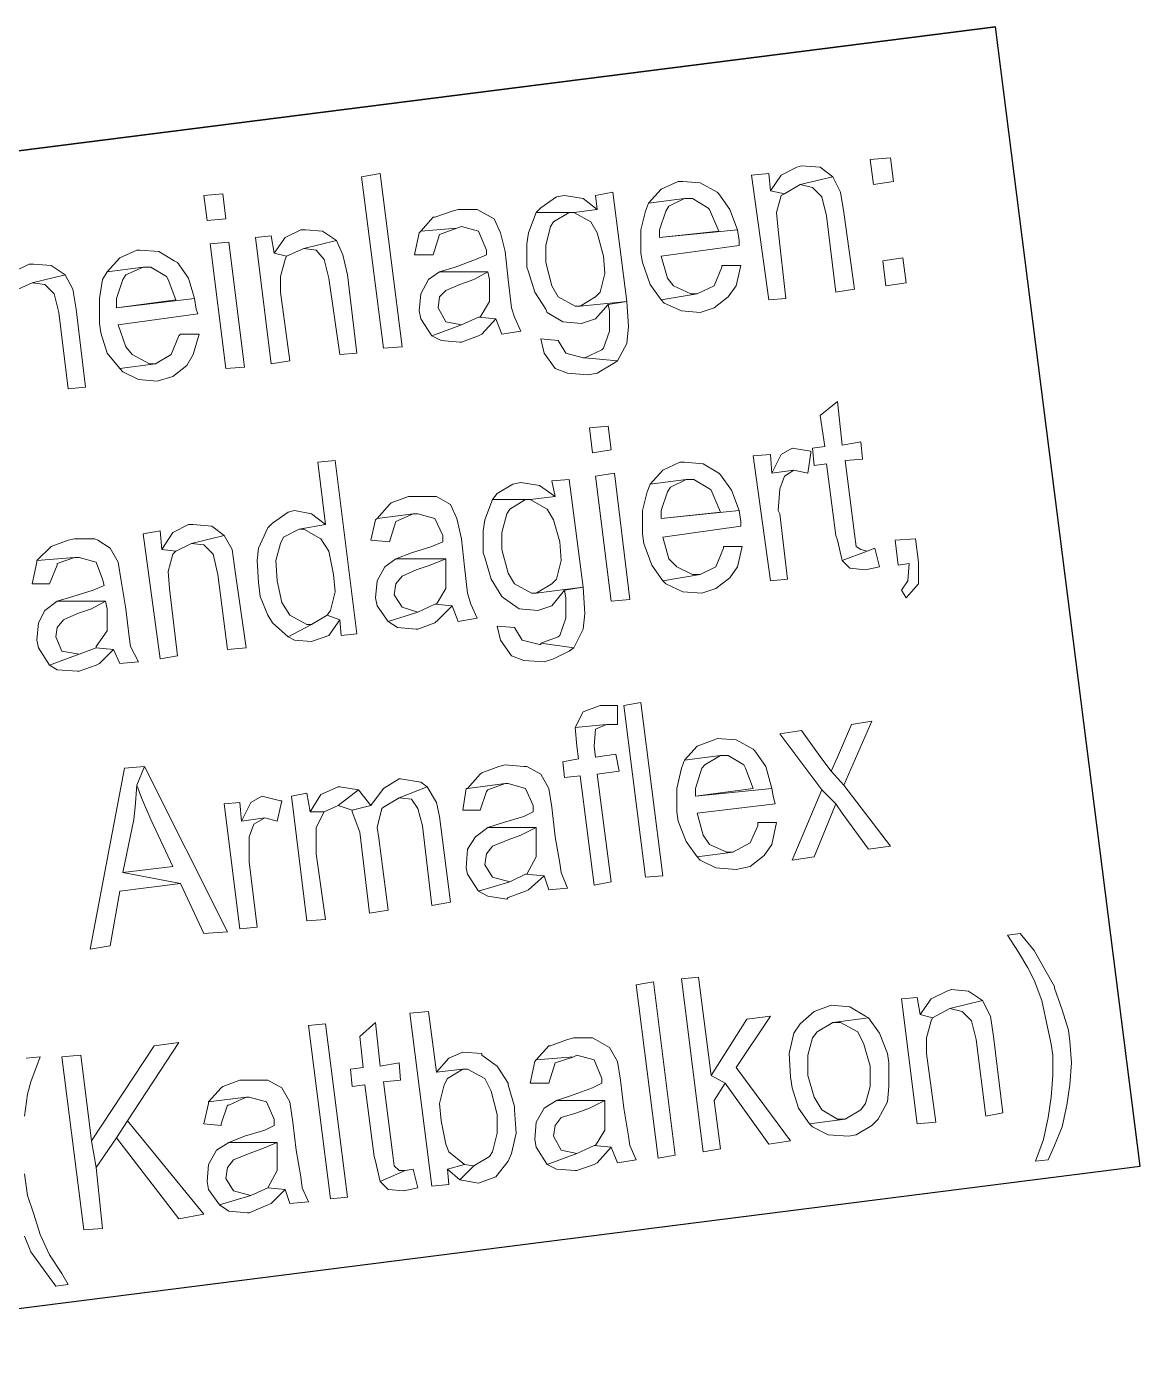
# Model space of a CAD drawing. Header units: metres. Extents: x 2713732.4 to 2713757.2, y 1226081.6 to 1226111.3.
# Drawn here: x 2713741.449 to 2713742.224, y 1226083.61 to 1226084.545 of the extents above; entities that cross this region are included whole.
import ezdxf

# ---------------------------------------------------------------- set-up
doc = ezdxf.new("R2010")
doc.units = ezdxf.units.M
doc.layers.add('einlagen_boden_erstes_og', color=7, linetype='Continuous', true_color=0x000000)

msp = doc.modelspace()

# ---------------------------------------------------------------- linework, layer by layer
at = {"layer": 'einlagen_boden_erstes_og', "color": 1, "linetype": 'Continuous', "lineweight": 25, "true_color": 0xff0000, "extrusion": (0.000477202, 0.001815, 0.999998)}
for p, q in [((2713742.12314, 1226084.54464, -0.14739), (2713741.00956, 1226084.40332, -0.1466)), ((2713741.00956, 1226084.40332, -0.1466), (2713742.12314, 1226084.54464, -0.14739)), ((2713742.22379, 1226083.75152, -0.14599), (2713742.12314, 1226084.54464, -0.14739)), ((2713741.11021, 1226083.6102, -0.14521), (2713742.22379, 1226083.75152, -0.14599))]:
    msp.add_line(p, q, dxfattribs=at)
at = {"layer": 'einlagen_boden_erstes_og', "color": 1, "lineweight": 0}
for points in [[(2713741.98809, 1226084.44794), (2713741.98484, 1226084.44685), (2713741.97397, 1226084.44142), (2713741.96637, 1226084.43056), (2713741.97615, 1226084.42839), (2713741.98701, 1226084.43491), (2713742.00982, 1226084.44034), (2713742.00113, 1226084.44685)], [(2713742.05001, 1226084.45337), (2713742.03589, 1226084.45229), (2713742.03806, 1226084.43491), (2713742.05218, 1226084.43708)], [(2713741.69698, 1226084.32085), (2713741.68178, 1226084.44034), (2713741.69481, 1226084.44251), (2713741.71002, 1226084.32194), (2713741.69698, 1226084.32085)], [(2713741.96528, 1226084.44251), (2713741.95333, 1226084.44142), (2713741.96528, 1226084.35452), (2713741.97723, 1226084.35561), (2713741.9718, 1226084.40341), (2713741.97071, 1226084.41535), (2713741.97397, 1226084.4273), (2713741.97615, 1226084.42839), (2713741.96637, 1226084.43056)], [(2713742.00982, 1226084.44034), (2713741.98701, 1226084.43491), (2713741.9957, 1226084.43273), (2713742.00222, 1226084.42622), (2713742.00547, 1226084.41318), (2713742.01199, 1226084.35996), (2713742.02503, 1226084.36213), (2713742.01742, 1226084.41535), (2713742.01525, 1226084.42948)], [(2713741.85666, 1226084.42948), (2713741.84471, 1226084.4273), (2713741.8458, 1226084.41753), (2713741.8295, 1226084.41535), (2713741.84145, 1226084.40884), (2713741.8458, 1226084.40123), (2713741.85014, 1226084.38494), (2713741.85123, 1226084.37299), (2713741.84797, 1226084.35996), (2713741.84471, 1226084.3567), (2713741.83385, 1226084.35018), (2713741.86644, 1226084.35344)], [(2713741.90554, 1226084.43708), (2713741.90228, 1226084.43708), (2713741.89033, 1226084.43165), (2713741.88164, 1226084.42187), (2713741.90663, 1226084.42513), (2713741.91206, 1226084.42513), (2713741.92292, 1226084.41861), (2713741.92401, 1226084.41753), (2713741.93052, 1226084.40232), (2713741.88925, 1226084.39797), (2713741.94356, 1226084.40341), (2713741.93813, 1226084.41753), (2713741.93052, 1226084.42839), (2713741.92944, 1226084.42948), (2713741.91749, 1226084.43599)], [(2713741.5851, 1226084.42839), (2713741.57207, 1226084.4273), (2713741.57424, 1226084.40992), (2713741.58727, 1226084.41101)], [(2713741.82299, 1226084.4273), (2713741.81756, 1226084.42622), (2713741.80669, 1226084.41861), (2713741.80343, 1226084.41535), (2713741.82625, 1226084.41535), (2713741.8295, 1226084.41535), (2713741.8458, 1226084.41753), (2713741.83602, 1226084.42513)], [(2713741.88164, 1226084.42187), (2713741.87947, 1226084.41644), (2713741.87621, 1226084.40341), (2713741.87621, 1226084.38711), (2713741.8773, 1226084.38059), (2713741.88273, 1226084.36539), (2713741.89033, 1226084.35452), (2713741.91532, 1226084.35887), (2713741.91097, 1226084.35887), (2713741.89902, 1226084.3643), (2713741.89468, 1226084.36973), (2713741.89033, 1226084.38494), (2713741.94464, 1226084.39254), (2713741.94464, 1226084.3958), (2713741.94356, 1226084.40341), (2713741.88925, 1226084.39797), (2713741.88925, 1226084.40341), (2713741.89359, 1226084.41644), (2713741.89576, 1226084.4197), (2713741.90663, 1226084.42513)], [(2713741.74912, 1226084.41753), (2713741.74478, 1226084.41644), (2713741.73283, 1226084.4121), (2713741.73174, 1226084.4121), (2713741.72305, 1226084.40232), (2713741.74804, 1226084.40449), (2713741.7513, 1226084.40558), (2713741.76324, 1226084.40232), (2713741.76867, 1226084.38928), (2713741.76867, 1226084.38603), (2713741.76107, 1226084.38277), (2713741.74695, 1226084.37734), (2713741.73609, 1226084.37408), (2713741.76976, 1226084.37408), (2713741.77085, 1226084.36865), (2713741.77085, 1226084.35344), (2713741.76433, 1226084.34258), (2713741.76324, 1226084.34258), (2713741.77519, 1226084.34149), (2713741.77954, 1226084.33063), (2713741.79257, 1226084.3328), (2713741.78823, 1226084.34258), (2713741.78605, 1226084.34909), (2713741.78388, 1226084.36865), (2713741.78171, 1226084.3882), (2713741.77845, 1226084.40123), (2713741.77411, 1226084.41101), (2713741.76433, 1226084.41644), (2713741.76216, 1226084.41753)], [(2713741.80343, 1226084.41535), (2713741.798, 1226084.40123), (2713741.79692, 1226084.39363), (2713741.79692, 1226084.37734), (2713741.798, 1226084.37408), (2713741.80235, 1226084.35996), (2713741.80995, 1226084.34801), (2713741.81104, 1226084.34584), (2713741.8219, 1226084.33932), (2713741.83494, 1226084.33823), (2713741.84471, 1226084.34149), (2713741.8534, 1226084.35127), (2713741.86644, 1226084.35344), (2713741.83385, 1226084.35018), (2713741.83059, 1226084.35018), (2713741.81864, 1226084.3567), (2713741.8143, 1226084.3643), (2713741.80995, 1226084.38059), (2713741.80995, 1226084.39254), (2713741.81321, 1226084.40558), (2713741.81538, 1226084.40884), (2713741.82625, 1226084.41535)], [(2713741.64267, 1226084.40341), (2713741.63941, 1226084.40341), (2713741.62855, 1226084.39797), (2713741.62095, 1226084.38711), (2713741.62964, 1226084.38494), (2713741.64159, 1226084.39037), (2713741.6644, 1226084.3958), (2713741.65462, 1226084.40232)], [(2713741.72305, 1226084.40232), (2713741.72197, 1226084.40123), (2713741.71871, 1226084.38603), (2713741.73174, 1226084.38603), (2713741.73174, 1226084.38603), (2713741.73609, 1226084.40015), (2713741.73609, 1226084.40015), (2713741.74804, 1226084.40449)], [(2713741.58945, 1226084.39472), (2713741.57641, 1226084.39363), (2713741.58727, 1226084.30673), (2713741.60031, 1226084.30782)], [(2713741.61877, 1226084.39906), (2713741.60791, 1226084.39797), (2713741.61877, 1226084.30999), (2713741.63181, 1226084.31216), (2713741.62529, 1226084.35996), (2713741.62529, 1226084.37082), (2713741.62855, 1226084.38277), (2713741.62964, 1226084.38494), (2713741.62095, 1226084.38711)], [(2713741.6644, 1226084.3958), (2713741.64159, 1226084.39037), (2713741.65028, 1226084.38928), (2713741.65571, 1226084.38277), (2713741.65897, 1226084.36973), (2713741.66657, 1226084.31651), (2713741.67852, 1226084.31759), (2713741.672, 1226084.3719), (2713741.66874, 1226084.38603)], [(2713741.52753, 1226084.38928), (2713741.52536, 1226084.38928), (2713741.51341, 1226084.38385), (2713741.50472, 1226084.37408), (2713741.5297, 1226084.37734), (2713741.53513, 1226084.37734), (2713741.546, 1226084.37082), (2713741.54708, 1226084.36865), (2713741.55251, 1226084.35452), (2713741.51124, 1226084.34909), (2713741.56555, 1226084.35561), (2713741.5612, 1226084.36973), (2713741.5536, 1226084.38059), (2713741.55143, 1226084.38168), (2713741.54057, 1226084.3882)], [(2713742.0587, 1226084.38385), (2713742.04458, 1226084.38168), (2713742.04675, 1226084.3643), (2713742.06087, 1226084.36647)], [(2713741.45367, 1226084.37951), (2713741.45041, 1226084.37951), (2713741.43955, 1226084.37408), (2713741.43194, 1226084.36213), (2713741.44063, 1226084.36104), (2713741.45258, 1226084.36647), (2713741.47539, 1226084.3719), (2713741.46562, 1226084.37842)], [(2713741.50472, 1226084.37408), (2713741.50146, 1226084.36865), (2713741.49929, 1226084.35561), (2713741.49929, 1226084.33823), (2713741.50038, 1226084.33171), (2713741.50472, 1226084.31759), (2713741.51341, 1226084.30673), (2713741.53839, 1226084.30999), (2713741.53405, 1226084.30999), (2713741.5221, 1226084.31651), (2713741.51775, 1226084.32194), (2713741.51232, 1226084.33715), (2713741.56772, 1226084.34475), (2713741.56664, 1226084.34801), (2713741.56555, 1226084.35561), (2713741.51124, 1226084.34909), (2713741.51124, 1226084.35561), (2713741.51558, 1226084.36865), (2713741.51775, 1226084.3719), (2713741.5297, 1226084.37734)], [(2713741.73609, 1226084.37408), (2713741.72848, 1226084.36865), (2713741.72305, 1226084.35887), (2713741.72197, 1226084.34692), (2713741.72305, 1226084.34149), (2713741.73066, 1226084.32954), (2713741.7513, 1226084.33715), (2713741.74043, 1226084.33932), (2713741.735, 1226084.34909), (2713741.73609, 1226084.3567), (2713741.74043, 1226084.36104), (2713741.75021, 1226084.36539), (2713741.75999, 1226084.36865), (2713741.76976, 1226084.37408)], [(2713741.9327, 1226084.37842), (2713741.9327, 1226084.37734), (2713741.92727, 1226084.3643), (2713741.91532, 1226084.35887), (2713741.89033, 1226084.35452), (2713741.89251, 1226084.35235), (2713741.90445, 1226084.34692), (2713741.91749, 1226084.34584), (2713741.92727, 1226084.34909), (2713741.93704, 1226084.3567), (2713741.94247, 1226084.3643), (2713741.94573, 1226084.37842)], [(2713741.47539, 1226084.3719), (2713741.45258, 1226084.36647), (2713741.46127, 1226084.36539), (2713741.46779, 1226084.35887), (2713741.47105, 1226084.34584), (2713741.47756, 1226084.29261), (2713741.48951, 1226084.2937), (2713741.483, 1226084.34801), (2713741.48082, 1226084.36213)], [(2713741.86644, 1226084.35344), (2713741.8534, 1226084.35127), (2713741.85449, 1226084.34692), (2713741.85449, 1226084.3328), (2713741.85014, 1226084.32085), (2713741.84906, 1226084.31977), (2713741.83711, 1226084.31433), (2713741.85992, 1226084.31216), (2713741.86644, 1226084.32411), (2713741.86752, 1226084.33606)], [(2713741.76324, 1226084.34258), (2713741.7513, 1226084.33715), (2713741.73066, 1226084.32954), (2713741.73717, 1226084.32628), (2713741.75021, 1226084.3252), (2713741.7513, 1226084.3252), (2713741.76324, 1226084.32954), (2713741.76542, 1226084.33063), (2713741.77519, 1226084.34149)], [(2713741.55577, 1226084.33063), (2713741.55469, 1226084.32954), (2713741.54926, 1226084.31651), (2713741.53839, 1226084.30999), (2713741.51341, 1226084.30673), (2713741.51558, 1226084.30456), (2713741.52644, 1226084.29913), (2713741.53948, 1226084.29804), (2713741.55034, 1226084.3013), (2713741.56012, 1226084.3089), (2713741.56446, 1226084.31651), (2713741.56881, 1226084.33063)], [(2713741.80669, 1226084.32737), (2713741.80887, 1226084.31759), (2713741.81647, 1226084.30673), (2713741.82516, 1226084.30347), (2713741.83928, 1226084.30239), (2713741.8458, 1226084.30347), (2713741.85666, 1226084.30999), (2713741.85992, 1226084.31216), (2713741.83711, 1226084.31433), (2713741.83602, 1226084.31433), (2713741.82407, 1226084.31759), (2713741.81864, 1226084.32628)], [(2713742.01308, 1226084.28392), (2713742.00113, 1226084.27414), (2713742.00439, 1226084.25242), (2713741.9957, 1226084.25133), (2713741.99678, 1226084.23938), (2713742.00547, 1226084.24047), (2713742.01199, 1226084.1905), (2713742.01308, 1226084.18724), (2713742.01634, 1226084.17312), (2713742.03372, 1226084.17964), (2713742.02937, 1226084.18073), (2713742.02611, 1226084.1829), (2713742.02503, 1226084.19159), (2713742.01851, 1226084.24264), (2713742.03046, 1226084.24373), (2713742.02937, 1226084.25568), (2713742.01634, 1226084.25351)], [(2713741.8534, 1226084.26654), (2713741.84037, 1226084.26545), (2713741.84254, 1226084.24807), (2713741.85557, 1226084.25025)], [(2713741.98158, 1226084.25133), (2713741.97397, 1226084.24699), (2713741.97397, 1226084.24699), (2713741.96746, 1226084.23395), (2713741.98266, 1226084.23613), (2713741.99244, 1226084.23395), (2713741.99461, 1226084.24807), (2713741.99461, 1226084.24916)], [(2713741.66331, 1226084.24264), (2713741.65136, 1226084.24156), (2713741.65679, 1226084.19811), (2713741.63833, 1226084.19485), (2713741.64159, 1226084.19485), (2713741.65353, 1226084.18833), (2713741.65897, 1226084.17964), (2713741.66222, 1226084.16335), (2713741.66331, 1226084.1514), (2713741.66005, 1226084.13836), (2713741.65788, 1226084.13511), (2713741.66657, 1226084.13185), (2713741.66766, 1226084.12098), (2713741.67852, 1226084.12207)], [(2713741.96637, 1226084.24699), (2713741.95442, 1226084.2459), (2713741.96637, 1226084.159), (2713741.97832, 1226084.16009), (2713741.97289, 1226084.20571), (2713741.9718, 1226084.20788), (2713741.97289, 1226084.22309), (2713741.97615, 1226084.23178), (2713741.98266, 1226084.23613), (2713741.96746, 1226084.23395)], [(2713741.85775, 1226084.23395), (2713741.84471, 1226084.23178), (2713741.85557, 1226084.14488), (2713741.86861, 1226084.14597)], [(2713741.90663, 1226084.24156), (2713741.90337, 1226084.24156), (2713741.89142, 1226084.23613), (2713741.88273, 1226084.22635), (2713741.90771, 1226084.22961), (2713741.91314, 1226084.22961), (2713741.92401, 1226084.22309), (2713741.92509, 1226084.222), (2713741.93161, 1226084.2068), (2713741.89033, 1226084.20245), (2713741.94464, 1226084.20788), (2713741.93921, 1226084.222), (2713741.93161, 1226084.23287), (2713741.93052, 1226084.23395), (2713741.91966, 1226084.24047)], [(2713741.79257, 1226084.22744), (2713741.78714, 1226084.22635), (2713741.77628, 1226084.21983), (2713741.77302, 1226084.21549), (2713741.79583, 1226084.21549), (2713741.79909, 1226084.21549), (2713741.81647, 1226084.21766), (2713741.80561, 1226084.22526)], [(2713741.82625, 1226084.22961), (2713741.8143, 1226084.22852), (2713741.81647, 1226084.21766), (2713741.79909, 1226084.21549), (2713741.81104, 1226084.20897), (2713741.81538, 1226084.20137), (2713741.81973, 1226084.18616), (2713741.82081, 1226084.17312), (2713741.81756, 1226084.16009), (2713741.8143, 1226084.15683), (2713741.80343, 1226084.15031), (2713741.83602, 1226084.15466)], [(2713741.88273, 1226084.22635), (2713741.88056, 1226084.22092), (2713741.8773, 1226084.20788), (2713741.8773, 1226084.19159), (2713741.87838, 1226084.18507), (2713741.88382, 1226084.16987), (2713741.89142, 1226084.159), (2713741.91749, 1226084.16335), (2713741.91206, 1226084.16335), (2713741.9012, 1226084.16878), (2713741.89576, 1226084.17421), (2713741.89142, 1226084.18942), (2713741.94573, 1226084.19702), (2713741.94573, 1226084.20028), (2713741.94464, 1226084.20788), (2713741.89033, 1226084.20245), (2713741.89033, 1226084.20788), (2713741.89468, 1226084.22092), (2713741.89685, 1226084.22418), (2713741.90771, 1226084.22961)], [(2713741.71871, 1226084.21766), (2713741.71436, 1226084.21766), (2713741.70241, 1226084.21331), (2713741.70133, 1226084.21223), (2713741.69264, 1226084.20245), (2713741.71762, 1226084.20571), (2713741.72088, 1226084.20571), (2713741.73283, 1226084.20245), (2713741.73826, 1226084.1905), (2713741.73826, 1226084.18616), (2713741.73066, 1226084.1829), (2713741.71654, 1226084.17855), (2713741.70567, 1226084.17421), (2713741.74043, 1226084.17421), (2713741.74043, 1226084.16878), (2713741.74043, 1226084.15357), (2713741.73392, 1226084.14271), (2713741.73283, 1226084.14271), (2713741.74478, 1226084.14162), (2713741.74912, 1226084.13076), (2713741.76216, 1226084.13293), (2713741.75781, 1226084.14271), (2713741.75564, 1226084.15031), (2713741.75347, 1226084.16878), (2713741.7513, 1226084.18833), (2713741.74804, 1226084.20245), (2713741.74369, 1226084.21223), (2713741.73392, 1226084.21766), (2713741.73174, 1226084.21766)], [(2713741.77302, 1226084.21549), (2713741.76759, 1226084.20137), (2713741.7665, 1226084.19376), (2713741.7665, 1226084.17855), (2713741.76759, 1226084.1753), (2713741.77193, 1226084.16009), (2713741.77954, 1226084.14814), (2713741.78062, 1226084.14705), (2713741.79149, 1226084.13945), (2713741.80452, 1226084.13836), (2713741.8143, 1226084.14162), (2713741.82299, 1226084.15249), (2713741.83602, 1226084.15466), (2713741.80343, 1226084.15031), (2713741.80018, 1226084.15031), (2713741.78823, 1226084.15683), (2713741.78388, 1226084.16443), (2713741.77954, 1226084.18073), (2713741.77954, 1226084.19268), (2713741.7828, 1226084.20571), (2713741.78497, 1226084.20897), (2713741.79583, 1226084.21549)], [(2713741.63507, 1226084.20788), (2713741.63072, 1226084.2068), (2713741.61986, 1226084.19919), (2713741.6166, 1226084.19593), (2713741.61008, 1226084.18181), (2713741.609, 1226084.17312), (2713741.61008, 1226084.15792), (2713741.61117, 1226084.14814), (2713741.6166, 1226084.13511), (2713741.61986, 1226084.12967), (2713741.63072, 1226084.1199), (2713741.64702, 1226084.12859), (2713741.64376, 1226084.12859), (2713741.63181, 1226084.13511), (2713741.62638, 1226084.1438), (2713741.62312, 1226084.159), (2713741.62203, 1226084.17312), (2713741.62529, 1226084.18507), (2713741.62746, 1226084.18942), (2713741.63833, 1226084.19485), (2713741.65679, 1226084.19811), (2713741.64702, 1226084.20571)], [(2713741.69264, 1226084.20245), (2713741.69155, 1226084.20137), (2713741.68829, 1226084.18724), (2713741.70133, 1226084.18616), (2713741.70133, 1226084.18616), (2713741.70567, 1226084.20028), (2713741.70567, 1226084.20028), (2713741.71762, 1226084.20571)], [(2713741.56446, 1226084.19811), (2713741.5612, 1226084.19811), (2713741.55034, 1226084.19268), (2713741.54274, 1226084.18073), (2713741.55251, 1226084.17964), (2713741.56338, 1226084.18507), (2713741.58619, 1226084.1905), (2713741.5775, 1226084.19702)], [(2713741.48191, 1226084.18833), (2713741.47756, 1226084.18724), (2713741.46562, 1226084.1829), (2713741.46562, 1226084.1829), (2713741.45584, 1226084.17312), (2713741.48191, 1226084.1753), (2713741.48517, 1226084.1753), (2713741.49712, 1226084.17204), (2713741.50146, 1226084.16009), (2713741.50255, 1226084.15574), (2713741.49494, 1226084.15249), (2713741.48082, 1226084.14814), (2713741.46996, 1226084.14488), (2713741.50363, 1226084.14488), (2713741.50472, 1226084.13945), (2713741.50472, 1226084.12424), (2713741.49712, 1226084.11338), (2713741.49712, 1226084.11229), (2713741.50906, 1226084.11121), (2713741.51341, 1226084.10143), (2713741.52644, 1226084.10252), (2713741.52101, 1226084.11338), (2713741.51993, 1226084.1199), (2713741.51775, 1226084.13945), (2713741.5145, 1226084.159), (2713741.51232, 1226084.17204), (2713741.50689, 1226084.18181), (2713741.4982, 1226084.18724), (2713741.49603, 1226084.18833)], [(2713741.54165, 1226084.19376), (2713741.5297, 1226084.19159), (2713741.54165, 1226084.10469), (2713741.5536, 1226084.10686), (2713741.54817, 1226084.15357), (2713741.54708, 1226084.16552), (2713741.55034, 1226084.17747), (2713741.55251, 1226084.17964), (2713741.54274, 1226084.18073)], [(2713741.58619, 1226084.1905), (2713741.56338, 1226084.18507), (2713741.57207, 1226084.18399), (2713741.57858, 1226084.17747), (2713741.58184, 1226084.16335), (2713741.58836, 1226084.11121), (2713741.60139, 1226084.11229), (2713741.59379, 1226084.16552), (2713741.59162, 1226084.18073)], [(2713742.06739, 1226084.18833), (2713742.05327, 1226084.18724), (2713742.05544, 1226084.16987), (2713742.06304, 1226084.17095), (2713742.06196, 1226084.159), (2713742.05761, 1226084.15249), (2713742.06087, 1226084.14705), (2713742.06956, 1226084.15683), (2713742.06956, 1226084.15683), (2713742.06956, 1226084.17204)], [(2713741.93378, 1226084.1829), (2713741.93378, 1226084.18181), (2713741.92835, 1226084.16878), (2713741.91749, 1226084.16335), (2713741.89142, 1226084.159), (2713741.89359, 1226084.15683), (2713741.90554, 1226084.1514), (2713741.91858, 1226084.15031), (2713741.92835, 1226084.15357), (2713741.93813, 1226084.16118), (2713741.94356, 1226084.16878), (2713741.94682, 1226084.1829)], [(2713742.03915, 1226084.18181), (2713742.03372, 1226084.17964), (2713742.01634, 1226084.17312), (2713742.02177, 1226084.16769), (2713742.03263, 1226084.16661), (2713742.04241, 1226084.16878)], [(2713741.45584, 1226084.17312), (2713741.45584, 1226084.17204), (2713741.45258, 1226084.15683), (2713741.46453, 1226084.15683), (2713741.46453, 1226084.15683), (2713741.46996, 1226084.16987), (2713741.46996, 1226084.17095), (2713741.48191, 1226084.1753)], [(2713741.70567, 1226084.17421), (2713741.69807, 1226084.16878), (2713741.69264, 1226084.159), (2713741.69155, 1226084.14705), (2713741.69264, 1226084.14162), (2713741.70024, 1226084.13076), (2713741.72088, 1226084.13728), (2713741.71002, 1226084.14054), (2713741.70459, 1226084.14923), (2713741.70567, 1226084.15683), (2713741.71002, 1226084.16226), (2713741.71979, 1226084.16661), (2713741.72957, 1226084.16987), (2713741.74043, 1226084.17421)], [(2713741.83602, 1226084.15466), (2713741.82299, 1226084.15249), (2713741.82407, 1226084.14705), (2713741.82407, 1226084.13293), (2713741.81973, 1226084.12098), (2713741.81864, 1226084.1199), (2713741.80669, 1226084.11555), (2713741.8295, 1226084.11229), (2713741.83602, 1226084.12533), (2713741.83711, 1226084.13619)], [(2713741.46996, 1226084.14488), (2713741.46127, 1226084.13836), (2713741.45693, 1226084.12967), (2713741.45584, 1226084.11773), (2713741.45693, 1226084.11229), (2713741.46453, 1226084.10035), (2713741.48517, 1226084.10795), (2713741.47322, 1226084.11012), (2713741.46887, 1226084.1199), (2713741.46996, 1226084.12642), (2713741.47431, 1226084.13185), (2713741.48408, 1226084.13619), (2713741.49386, 1226084.13945), (2713741.50363, 1226084.14488)], [(2713741.73283, 1226084.14271), (2713741.72088, 1226084.13728), (2713741.70024, 1226084.13076), (2713741.70676, 1226084.12642), (2713741.71979, 1226084.12533), (2713741.72088, 1226084.12533), (2713741.73283, 1226084.12967), (2713741.735, 1226084.13185), (2713741.74478, 1226084.14162)], [(2713741.65788, 1226084.13511), (2713741.64702, 1226084.12859), (2713741.63072, 1226084.1199), (2713741.63507, 1226084.11773), (2713741.64702, 1226084.11664), (2713741.65897, 1226084.12098), (2713741.66657, 1226084.13185)], [(2713741.77628, 1226084.1275), (2713741.77845, 1226084.11773), (2713741.78605, 1226084.10686), (2713741.79474, 1226084.1036), (2713741.80887, 1226084.10252), (2713741.81538, 1226084.10469), (2713741.82625, 1226084.11012), (2713741.8295, 1226084.11229), (2713741.80669, 1226084.11555), (2713741.80669, 1226084.11447), (2713741.79366, 1226084.11773), (2713741.78823, 1226084.12642)], [(2713741.49712, 1226084.11229), (2713741.48517, 1226084.10795), (2713741.46453, 1226084.10035), (2713741.46996, 1226084.09709), (2713741.48408, 1226084.096), (2713741.48517, 1226084.096), (2713741.49712, 1226084.10035), (2713741.49929, 1226084.10143), (2713741.50906, 1226084.11121)], [(2713741.87947, 1226083.95262), (2713741.86426, 1226084.0721), (2713741.87621, 1226084.07428), (2713741.89142, 1226083.9537), (2713741.87947, 1226083.95262)], [(2713741.84797, 1226084.0721), (2713741.84797, 1226084.0721), (2713741.83602, 1226084.06776), (2713741.83059, 1226084.0569), (2713741.85231, 1226084.05907), (2713741.85992, 1226084.05907), (2713741.85992, 1226084.0721)], [(2713741.83059, 1226084.0569), (2713741.83168, 1226084.04386), (2713741.83276, 1226084.03517), (2713741.8219, 1226084.033), (2713741.82299, 1226084.02214), (2713741.83385, 1226084.02322), (2713741.84363, 1226083.94719), (2713741.85557, 1226083.94936), (2713741.8458, 1226084.02431), (2713741.861, 1226084.02648), (2713741.85883, 1226084.03843), (2713741.84471, 1226084.03626), (2713741.84363, 1226084.04386), (2713741.84471, 1226084.05581), (2713741.85231, 1226084.05907)], [(2713742.03697, 1226084.06124), (2713742.02285, 1226084.05907), (2713742.01308, 1226084.03626), (2713742.00873, 1226084.02648), (2713742.01742, 1226084.01671)], [(2713741.92944, 1226084.04929), (2713741.92727, 1226084.04821), (2713741.91532, 1226084.04386), (2713741.90663, 1226084.03409), (2713741.93161, 1226084.03734), (2713741.93704, 1226084.03734), (2713741.9479, 1226084.03083), (2713741.94899, 1226084.02865), (2713741.95442, 1226084.01453), (2713741.91423, 1226084.0091), (2713741.96746, 1226084.01453), (2713741.96311, 1226084.02974), (2713741.95551, 1226084.0406), (2713741.95442, 1226084.04169), (2713741.94247, 1226084.04821)], [(2713741.98809, 1226084.05472), (2713741.97289, 1226084.05255), (2713742.00222, 1226084.01345), (2713742.01199, 1226084.00367), (2713742.01634, 1226083.99715), (2713742.0348, 1226083.97217), (2713742.05001, 1226083.97434), (2713742.01742, 1226084.01671), (2713742.00873, 1226084.02648), (2713742.00222, 1226084.03517)], [(2713741.90663, 1226084.03409), (2713741.90445, 1226084.02865), (2713741.9012, 1226084.01453), (2713741.9012, 1226083.99824), (2713741.90228, 1226083.99172), (2713741.90771, 1226083.9776), (2713741.91532, 1226083.96674), (2713741.9403, 1226083.97), (2713741.93596, 1226083.97), (2713741.92401, 1226083.97543), (2713741.91966, 1226083.98195), (2713741.91532, 1226083.99715), (2713741.96963, 1226084.00367), (2713741.96854, 1226084.00802), (2713741.96746, 1226084.01453), (2713741.91423, 1226084.0091), (2713741.91423, 1226084.01453), (2713741.91858, 1226084.02865), (2713741.92075, 1226084.03083), (2713741.93161, 1226084.03734)], [(2713741.53079, 1226084.02974), (2713741.51667, 1226084.02865), (2713741.49277, 1226083.90265), (2713741.50689, 1226083.90482), (2713741.51341, 1226083.94284), (2713741.55577, 1226083.94827), (2713741.51558, 1226083.95588), (2713741.52319, 1226083.99281), (2713741.52427, 1226084.0015), (2713741.52536, 1226084.01671)], [(2713741.53079, 1226084.02974), (2713741.52536, 1226084.01671), (2713741.52862, 1226084.00802), (2713741.53513, 1226083.99281), (2713741.55034, 1226083.96022), (2713741.51558, 1226083.95588), (2713741.55577, 1226083.94827), (2713741.57207, 1226083.91351), (2713741.58836, 1226083.9146)], [(2713741.78171, 1226084.03083), (2713741.77736, 1226084.02974), (2713741.76542, 1226084.0254), (2713741.76433, 1226084.02431), (2713741.75564, 1226084.01453), (2713741.78171, 1226084.01779), (2713741.78388, 1226084.01779), (2713741.79583, 1226084.01453), (2713741.80126, 1226084.00258), (2713741.80126, 1226083.99824), (2713741.79474, 1226083.99498), (2713741.78062, 1226083.99064), (2713741.76976, 1226083.98738), (2713741.80343, 1226083.98738), (2713741.80343, 1226083.98195), (2713741.80343, 1226083.96674), (2713741.79692, 1226083.95479), (2713741.79583, 1226083.95479), (2713741.80887, 1226083.9537), (2713741.81212, 1226083.94393), (2713741.82516, 1226083.94501), (2713741.82081, 1226083.95588), (2713741.81973, 1226083.96239), (2713741.81647, 1226083.98086), (2713741.8143, 1226084.0015), (2713741.81212, 1226084.01453), (2713741.80669, 1226084.02431), (2713741.79692, 1226084.02974), (2713741.79474, 1226084.02974)], [(2713741.70893, 1226084.02105), (2713741.70785, 1226084.02105), (2713741.69698, 1226084.01453), (2713741.68829, 1226084.00258), (2713741.67526, 1226083.99933), (2713741.67526, 1226083.99824), (2713741.68069, 1226083.98412), (2713741.68721, 1226083.92763), (2713741.70024, 1226083.92981), (2713741.69372, 1226083.97977), (2713741.69264, 1226083.98738), (2713741.6959, 1226084.00041), (2713741.69698, 1226084.0015), (2713741.70785, 1226084.00802), (2713741.7274, 1226084.01562), (2713741.72305, 1226084.01888)], [(2713741.75564, 1226084.01453), (2713741.75455, 1226084.01453), (2713741.75238, 1226083.99933), (2713741.76433, 1226083.99933), (2713741.76433, 1226083.99933), (2713741.76867, 1226084.01236), (2713741.76976, 1226084.01345), (2713741.78171, 1226084.01779)], [(2713741.61226, 1226084.0091), (2713741.60465, 1226084.00476), (2713741.60465, 1226084.00476), (2713741.59814, 1226083.99172), (2713741.61443, 1226083.9939), (2713741.62312, 1226083.99172), (2713741.62638, 1226084.00584), (2713741.62529, 1226084.00584)], [(2713741.64376, 1226084.01127), (2713741.6329, 1226084.0091), (2713741.64376, 1226083.9222), (2713741.65679, 1226083.92329), (2713741.65028, 1226083.96891), (2713741.65028, 1226083.97217), (2713741.65028, 1226083.98738), (2713741.65571, 1226083.99824), (2713741.64593, 1226083.99824)], [(2713741.66657, 1226084.01562), (2713741.66548, 1226084.01562), (2713741.65353, 1226084.01019), (2713741.64593, 1226083.99824), (2713741.65571, 1226083.99824), (2713741.66548, 1226084.00258), (2713741.6796, 1226084.01345), (2713741.6796, 1226084.01345)], [(2713741.6796, 1226084.01345), (2713741.66548, 1226084.00258), (2713741.67526, 1226083.99933), (2713741.68829, 1226084.00258)], [(2713741.7274, 1226084.01562), (2713741.70785, 1226084.00802), (2713741.71654, 1226084.00693), (2713741.72088, 1226084.00041), (2713741.72414, 1226083.98846), (2713741.73066, 1226083.93307), (2713741.74369, 1226083.93524), (2713741.73609, 1226083.99498), (2713741.73392, 1226084.00476)], [(2713742.00222, 1226084.01345), (2713741.98158, 1226083.96457), (2713741.99678, 1226083.96674), (2713742.01199, 1226084.00367)], [(2713741.59705, 1226084.00476), (2713741.58619, 1226084.00367), (2713741.59705, 1226083.91677), (2713741.609, 1226083.91786), (2713741.60357, 1226083.96348), (2713741.60357, 1226083.96565), (2713741.60357, 1226083.98086), (2713741.60683, 1226083.98955), (2713741.61443, 1226083.9939), (2713741.59814, 1226083.99172)], [(2713741.95768, 1226083.99064), (2713741.95768, 1226083.98846), (2713741.95225, 1226083.97652), (2713741.9403, 1226083.97), (2713741.91532, 1226083.96674), (2713741.91749, 1226083.96457), (2713741.92835, 1226083.95914), (2713741.94247, 1226083.95805), (2713741.95225, 1226083.96022), (2713741.96202, 1226083.96783), (2713741.96746, 1226083.97543), (2713741.97071, 1226083.99064)], [(2713741.76976, 1226083.98738), (2713741.76107, 1226083.98086), (2713741.75564, 1226083.97217), (2713741.75455, 1226083.95914), (2713741.75564, 1226083.95479), (2713741.76324, 1226083.94284), (2713741.78497, 1226083.94936), (2713741.77302, 1226083.95262), (2713741.76759, 1226083.96131), (2713741.76867, 1226083.96891), (2713741.77302, 1226083.97434), (2713741.78388, 1226083.97869), (2713741.79257, 1226083.98195), (2713741.80343, 1226083.98738)], [(2713741.79583, 1226083.95479), (2713741.78497, 1226083.94936), (2713741.76324, 1226083.94284), (2713741.76976, 1226083.93958), (2713741.7828, 1226083.93741), (2713741.78388, 1226083.9385), (2713741.79583, 1226083.94284), (2713741.798, 1226083.94393), (2713741.80887, 1226083.9537)], [(2713742.14017, 1226083.91351), (2713742.13148, 1226083.91243), (2713742.13908, 1226083.90048), (2713742.1456, 1226083.88962), (2713742.14994, 1226083.88093), (2713742.15537, 1226083.86681), (2713742.15537, 1226083.86681), (2713742.15863, 1226083.8516), (2713742.16189, 1226083.83639), (2713742.16298, 1226083.82879), (2713742.16298, 1226083.81467), (2713742.16189, 1226083.79946), (2713742.15972, 1226083.78534), (2713742.15646, 1226083.77013), (2713742.15103, 1226083.75492), (2713742.15972, 1226083.75601), (2713742.16406, 1226083.76579), (2713742.1695, 1226083.77882), (2713742.17275, 1226083.79403), (2713742.17493, 1226083.80815), (2713742.17601, 1226083.82336), (2713742.17493, 1226083.83856), (2713742.17384, 1226083.84617), (2713742.1695, 1226083.86029), (2713742.16406, 1226083.8755), (2713742.16406, 1226083.87658), (2713742.15755, 1226083.88853), (2713742.14994, 1226083.90157)], [(2713741.88816, 1226083.7571), (2713741.87295, 1226083.87767), (2713741.8849, 1226083.87984), (2713741.90011, 1226083.75927), (2713741.88816, 1226083.7571)], [(2713741.9164, 1226083.8831), (2713741.90445, 1226083.88201), (2713741.91966, 1226083.76144), (2713741.93161, 1226083.76361), (2713741.92727, 1226083.79729), (2713741.93487, 1226083.80924), (2713741.92509, 1226083.81467)], [(2713742.06848, 1226083.86898), (2713742.05761, 1226083.86789), (2713742.06848, 1226083.78099), (2713742.08151, 1226083.78208), (2713742.07499, 1226083.82987), (2713742.07499, 1226083.84074), (2713742.07825, 1226083.85268), (2713742.07934, 1226083.85486), (2713742.07065, 1226083.85703)], [(2713742.09237, 1226083.87441), (2713742.08911, 1226083.87332), (2713742.07825, 1226083.86789), (2713742.07065, 1226083.85703), (2713742.07934, 1226083.85486), (2713742.09129, 1226083.86137), (2713742.1141, 1226083.86681), (2713742.10432, 1226083.87332)], [(2713741.72848, 1226083.8592), (2713741.71545, 1226083.85812), (2713741.73066, 1226083.73754), (2713741.74261, 1226083.73863), (2713741.74152, 1226083.74949), (2713741.75347, 1226083.75275), (2713741.74261, 1226083.76144), (2713741.74043, 1226083.76687), (2713741.73717, 1226083.78317), (2713741.73609, 1226083.79511), (2713741.73935, 1226083.80815), (2713741.74152, 1226083.81249), (2713741.75238, 1226083.81901), (2713741.73392, 1226083.81684)], [(2713742.00873, 1226083.86355), (2713741.99678, 1226083.8592), (2713741.98701, 1226083.85051), (2713741.98266, 1226083.84399), (2713741.9794, 1226083.82987), (2713741.98049, 1226083.81358), (2713741.98158, 1226083.80598), (2713741.98592, 1226083.79186), (2713741.99353, 1226083.78099), (2713742.01851, 1226083.78425), (2713742.01308, 1226083.78425), (2713742.00222, 1226083.79077), (2713741.99678, 1226083.79946), (2713741.99244, 1226083.81467), (2713741.99244, 1226083.82879), (2713741.9957, 1226083.84074), (2713741.99896, 1226083.84508), (2713742.00982, 1226083.8516), (2713742.0348, 1226083.85486), (2713742.03263, 1226083.85594), (2713742.02177, 1226083.86246)], [(2713742.1141, 1226083.86681), (2713742.09129, 1226083.86137), (2713742.09998, 1226083.8592), (2713742.10649, 1226083.85268), (2713742.10975, 1226083.83965), (2713742.11627, 1226083.78642), (2713742.12822, 1226083.7886), (2713742.1217, 1226083.84182), (2713742.11953, 1226083.85594)], [(2713741.66005, 1226083.72885), (2713741.64484, 1226083.84943), (2713741.65679, 1226083.85051), (2713741.672, 1226083.72994), (2713741.66005, 1226083.72885)], [(2713741.69155, 1226083.8516), (2713741.68069, 1226083.84182), (2713741.68286, 1226083.8201), (2713741.67417, 1226083.81901), (2713741.67526, 1226083.80706), (2713741.68395, 1226083.80815), (2713741.69047, 1226083.75818), (2713741.69155, 1226083.75492), (2713741.69481, 1226083.7408), (2713741.71219, 1226083.74841), (2713741.70785, 1226083.74841), (2713741.70459, 1226083.75166), (2713741.7035, 1226083.75927), (2713741.69698, 1226083.81032), (2713741.70893, 1226083.81141), (2713741.70785, 1226083.82336), (2713741.69481, 1226083.82118)], [(2713741.96637, 1226083.85594), (2713741.95008, 1226083.85377), (2713741.92509, 1226083.81467), (2713741.93487, 1226083.80924), (2713741.96528, 1226083.76687), (2713741.98049, 1226083.76904), (2713741.94247, 1226083.8201)], [(2713742.0348, 1226083.85486), (2713742.00982, 1226083.8516), (2713742.01525, 1226083.8516), (2713742.0272, 1226083.84508), (2713742.03154, 1226083.83639), (2713742.03589, 1226083.82118), (2713742.03589, 1226083.80706), (2713742.03263, 1226083.79511), (2713742.02937, 1226083.79077), (2713742.01851, 1226083.78425), (2713741.99353, 1226083.78099), (2713741.9957, 1226083.77882), (2713742.00656, 1226083.77339), (2713742.02068, 1226083.7723), (2713742.02611, 1226083.77339), (2713742.03697, 1226083.77991), (2713742.04132, 1226083.78425), (2713742.04784, 1226083.7962), (2713742.04892, 1226083.80706), (2713742.04892, 1226083.82336), (2713742.04784, 1226083.82987), (2713742.04241, 1226083.84399)], [(2713741.8295, 1226083.84074), (2713741.82516, 1226083.83965), (2713741.81321, 1226083.8353), (2713741.81212, 1226083.8353), (2713741.80343, 1226083.82553), (2713741.8295, 1226083.8277), (2713741.83168, 1226083.82879), (2713741.84363, 1226083.82553), (2713741.84906, 1226083.81249), (2713741.84906, 1226083.80924), (2713741.84254, 1226083.80598), (2713741.82733, 1226083.80055), (2713741.81756, 1226083.79729), (2713741.85123, 1226083.79729), (2713741.85123, 1226083.79186), (2713741.85123, 1226083.77665), (2713741.84471, 1226083.76579), (2713741.84363, 1226083.76579), (2713741.85557, 1226083.7647), (2713741.85992, 1226083.75384), (2713741.87295, 1226083.75601), (2713741.86861, 1226083.76579), (2713741.86752, 1226083.7723), (2713741.86426, 1226083.79186), (2713741.86209, 1226083.81141), (2713741.85992, 1226083.82444), (2713741.85449, 1226083.83422), (2713741.84471, 1226083.83965), (2713741.84254, 1226083.84074)], [(2713741.55469, 1226083.83748), (2713741.53731, 1226083.8353), (2713741.49386, 1226083.76904), (2713741.49712, 1226083.75058), (2713741.51124, 1226083.77122), (2713741.51884, 1226083.78317)], [(2713741.75238, 1226083.83096), (2713741.74261, 1226083.82661), (2713741.73392, 1226083.81684), (2713741.75238, 1226083.81901), (2713741.75564, 1226083.81901), (2713741.76759, 1226083.81249), (2713741.77193, 1226083.8038), (2713741.77628, 1226083.78751), (2713741.77628, 1226083.77448), (2713741.77302, 1226083.76144), (2713741.77085, 1226083.75818), (2713741.75999, 1226083.75166), (2713741.75021, 1226083.74189), (2713741.76324, 1226083.73972), (2713741.76324, 1226083.73972), (2713741.77519, 1226083.74406), (2713741.78388, 1226083.75492), (2713741.78605, 1226083.76035), (2713741.78931, 1226083.77448), (2713741.78823, 1226083.79077), (2713741.78823, 1226083.79294), (2713741.78388, 1226083.80815), (2713741.78388, 1226083.80924), (2713741.77628, 1226083.82118), (2713741.76542, 1226083.82879), (2713741.76542, 1226083.82987)], [(2713741.48625, 1226083.82879), (2713741.47322, 1226083.8277), (2713741.48843, 1226083.70713), (2713741.50146, 1226083.70822), (2713741.49712, 1226083.75058), (2713741.49386, 1226083.76904)], [(2713741.80343, 1226083.82553), (2713741.80235, 1226083.82444), (2713741.79909, 1226083.80924), (2713741.81212, 1226083.80924), (2713741.81212, 1226083.80924), (2713741.81647, 1226083.82336), (2713741.81647, 1226083.82336), (2713741.8295, 1226083.8277)], [(2713741.60139, 1226083.81141), (2713741.59705, 1226083.81141), (2713741.5851, 1226083.80706), (2713741.58402, 1226083.80598), (2713741.57533, 1226083.7962), (2713741.60139, 1226083.79946), (2713741.60357, 1226083.79946), (2713741.61552, 1226083.7962), (2713741.62095, 1226083.78425), (2713741.62095, 1226083.77991), (2713741.61443, 1226083.77665), (2713741.60031, 1226083.7723), (2713741.58945, 1226083.76796), (2713741.62312, 1226083.76796), (2713741.62312, 1226083.76253), (2713741.62312, 1226083.74841), (2713741.6166, 1226083.73646), (2713741.6166, 1226083.73646), (2713741.62855, 1226083.73537), (2713741.63181, 1226083.7256), (2713741.64484, 1226083.72668), (2713741.6405, 1226083.73646), (2713741.63941, 1226083.74406), (2713741.63615, 1226083.76253), (2713741.63398, 1226083.78208), (2713741.63181, 1226083.7962), (2713741.62638, 1226083.80598), (2713741.6166, 1226083.81141), (2713741.61443, 1226083.81141)], [(2713741.57533, 1226083.7962), (2713741.57533, 1226083.79511), (2713741.57207, 1226083.78099), (2713741.58402, 1226083.77991), (2713741.58402, 1226083.78099), (2713741.58836, 1226083.79403), (2713741.58945, 1226083.79403), (2713741.60139, 1226083.79946)], [(2713741.81756, 1226083.79729), (2713741.80887, 1226083.79186), (2713741.80343, 1226083.78208), (2713741.80235, 1226083.77013), (2713741.80343, 1226083.7647), (2713741.81104, 1226083.75275), (2713741.83168, 1226083.76035), (2713741.82081, 1226083.76253), (2713741.81538, 1226083.7723), (2713741.81647, 1226083.77991), (2713741.82081, 1226083.78534), (2713741.83168, 1226083.7886), (2713741.84037, 1226083.79186), (2713741.85123, 1226083.79729)], [(2713741.51884, 1226083.78317), (2713741.51124, 1226083.77122), (2713741.55469, 1226083.71473), (2713741.57207, 1226083.71799)], [(2713741.58945, 1226083.76796), (2713741.58076, 1226083.76253), (2713741.57533, 1226083.75275), (2713741.57424, 1226083.7408), (2713741.57533, 1226083.73537), (2713741.58293, 1226083.72451), (2713741.60465, 1226083.73103), (2713741.5927, 1226083.73429), (2713741.58727, 1226083.74297), (2713741.58836, 1226083.75058), (2713741.5927, 1226083.75601), (2713741.60357, 1226083.76035), (2713741.61226, 1226083.76361), (2713741.62312, 1226083.76796)], [(2713741.84363, 1226083.76579), (2713741.83168, 1226083.76035), (2713741.81104, 1226083.75275), (2713741.81756, 1226083.74949), (2713741.83059, 1226083.74841), (2713741.83168, 1226083.74841), (2713741.84363, 1226083.75275), (2713741.8458, 1226083.75384), (2713741.85557, 1226083.7647)], [(2713741.71762, 1226083.74949), (2713741.71219, 1226083.74841), (2713741.69481, 1226083.7408), (2713741.70024, 1226083.73537), (2713741.7111, 1226083.73429), (2713741.72088, 1226083.73646)], [(2713741.75347, 1226083.75275), (2713741.74152, 1226083.74949), (2713741.75021, 1226083.74189), (2713741.75999, 1226083.75166)], [(2713741.6166, 1226083.73646), (2713741.60465, 1226083.73103), (2713741.58293, 1226083.72451), (2713741.58945, 1226083.72016), (2713741.60248, 1226083.71908), (2713741.60357, 1226083.71908), (2713741.6166, 1226083.72451), (2713741.61877, 1226083.7256), (2713741.62855, 1226083.73537)]]:
    msp.add_lwpolyline(points, close=True, dxfattribs=at)
for points in [[(2713741.44715, 1226083.78642), (2713741.44932, 1226083.80163), (2713741.45149, 1226083.81032), (2713741.45801, 1226083.8277), (2713741.44824, 1226083.82661)], [(2713741.44715, 1226083.70278), (2713741.45149, 1226083.69192), (2713741.46018, 1226083.67997), (2713741.46887, 1226083.66802), (2713741.47756, 1226083.66911), (2713741.47322, 1226083.67671), (2713741.46453, 1226083.68975), (2713741.45801, 1226083.70387), (2713741.45367, 1226083.71799), (2713741.44932, 1226083.73103), (2713741.44715, 1226083.74623)]]:
    msp.add_lwpolyline(points, dxfattribs=at)

doc.saveas('drawing.dxf')
